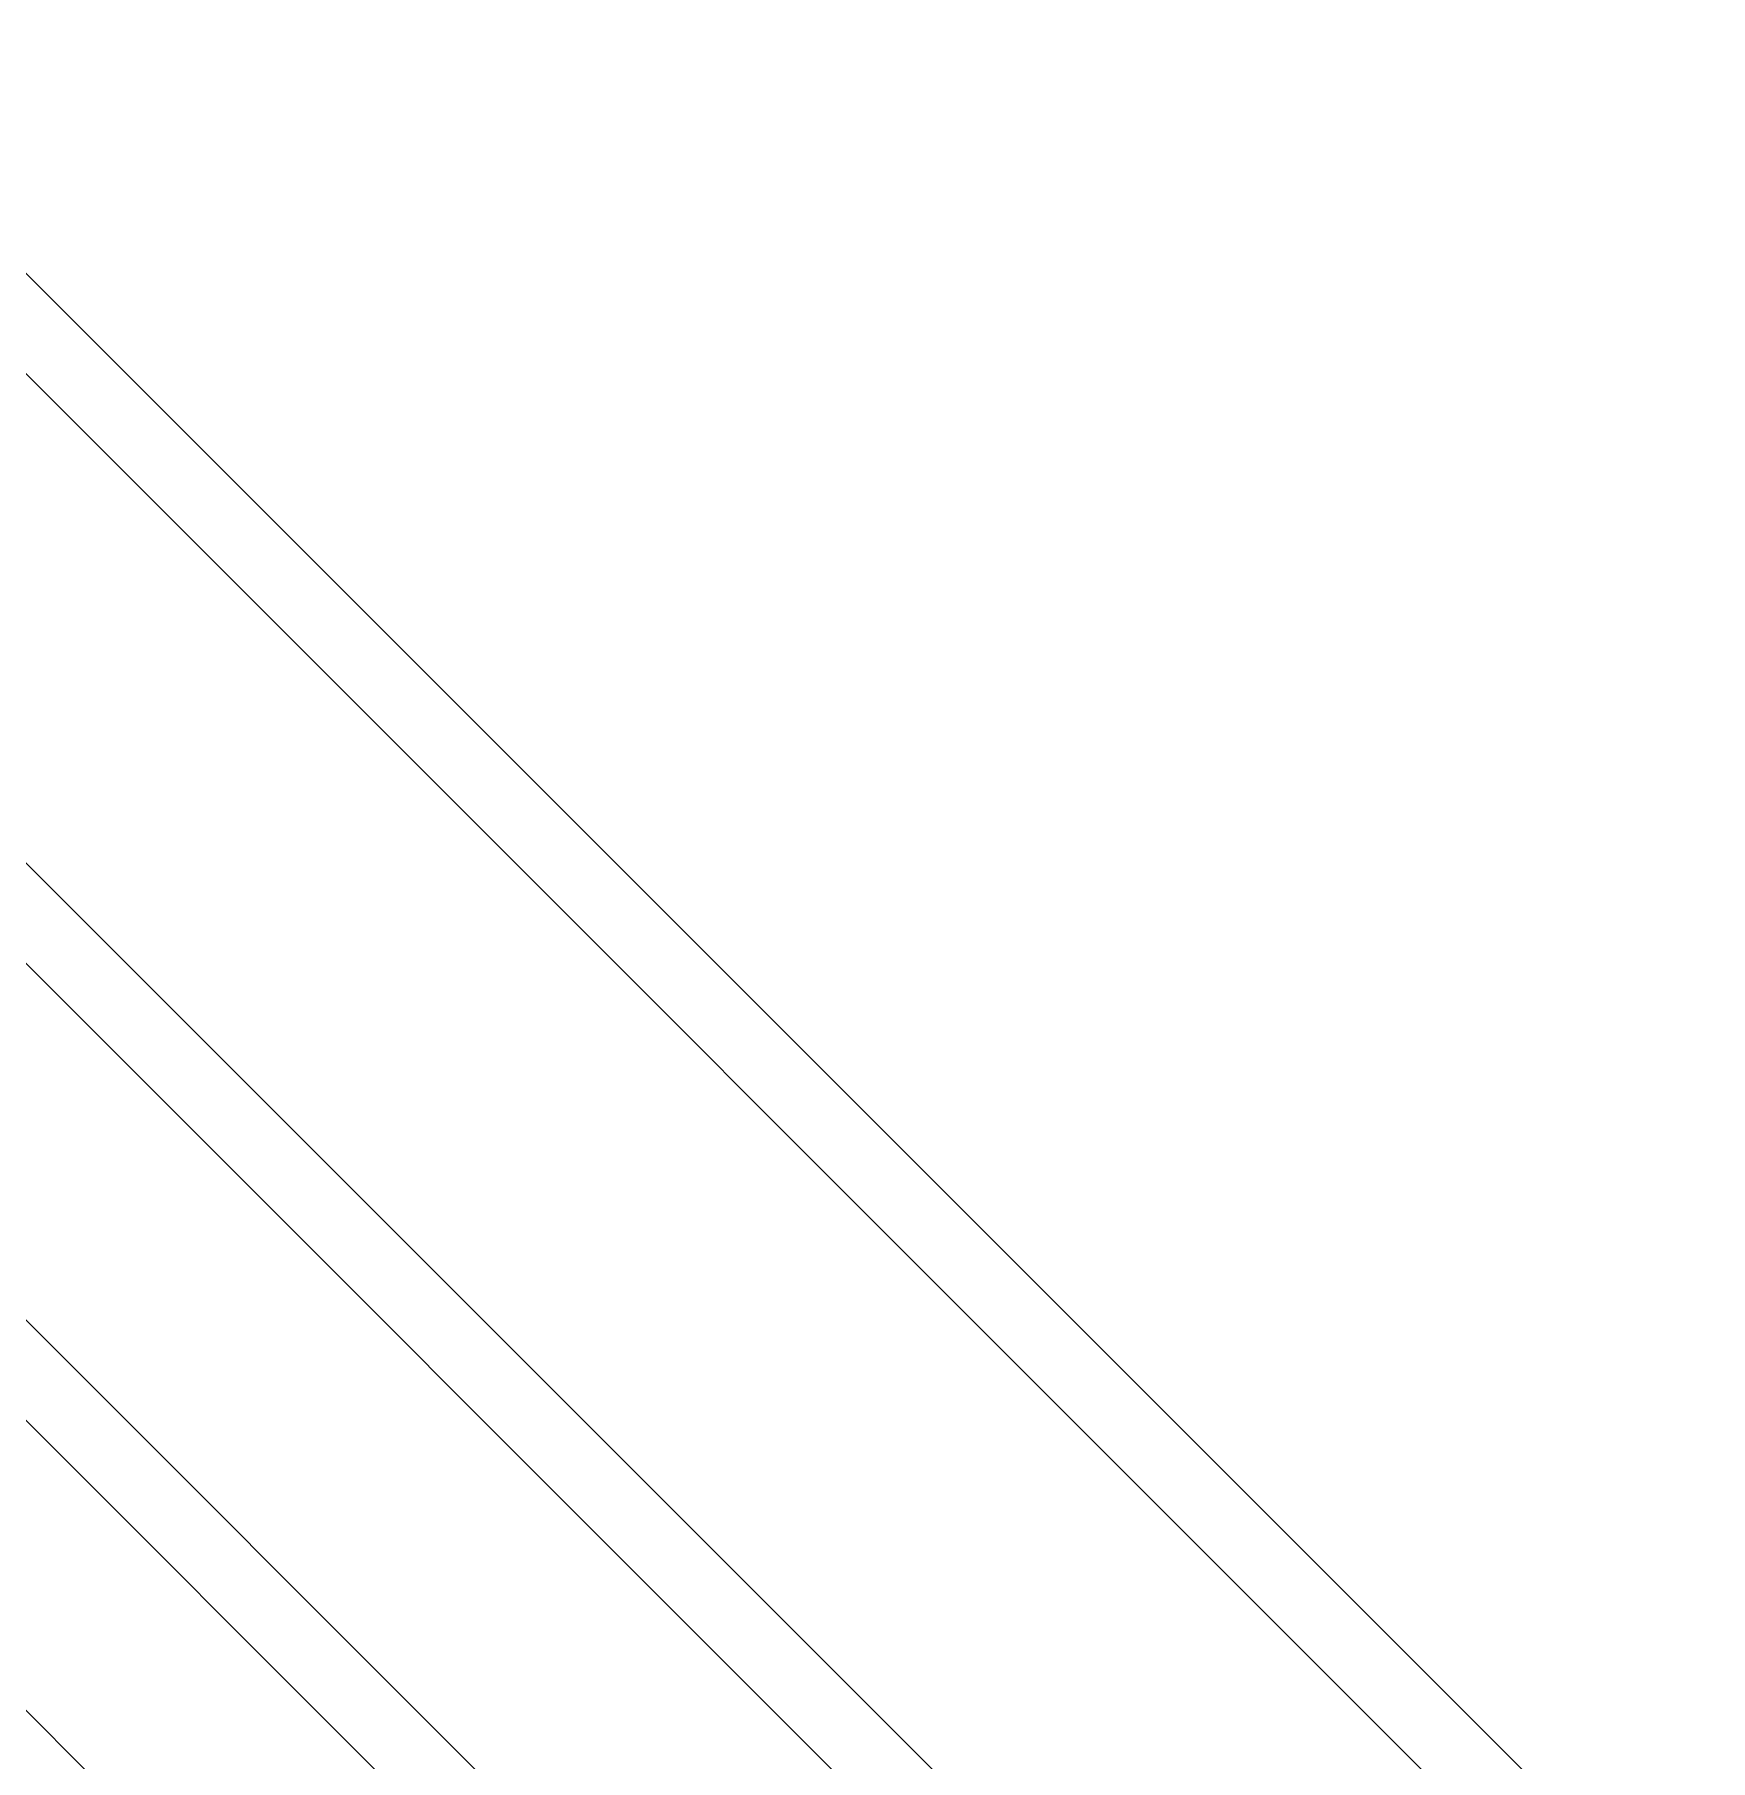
# Model space of a CAD drawing. Extents: x 1 to 84, y 1 to 137.
# Drawn here: x 61.28 to 70.72, y 81.97 to 91.7 of the extents above; entities that cross this region are included whole.
import ezdxf

# ---------------------------------------------------------------- set-up
doc = ezdxf.new("R2010")
doc.units = 0
doc.layers.add('BLACK', color=7, linetype='CONTINUOUS')

msp = doc.modelspace()

# ---------------------------------------------------------------- linework, layer by layer
at = {"layer": 'BLACK', "linetype": 'CONTINUOUS'}
for p, q in [((52.65, 98.9328), (75.9345, 75.6484)), ((75.6, 75.4172), (52.3155, 98.7016)), ((55.5294, 92.729), (73.1205, 75.1378)), ((72.8377, 74.855), (55.2982, 92.3945)), ((54.1484, 91.5345), (70.5595, 75.1233)), ((70.2767, 74.8405), (53.9172, 91.2)), ((53.0734, 90.4095), (68.2345, 75.2484))]:
    msp.add_line(p, q, dxfattribs=at)

doc.saveas('drawing.dxf')
